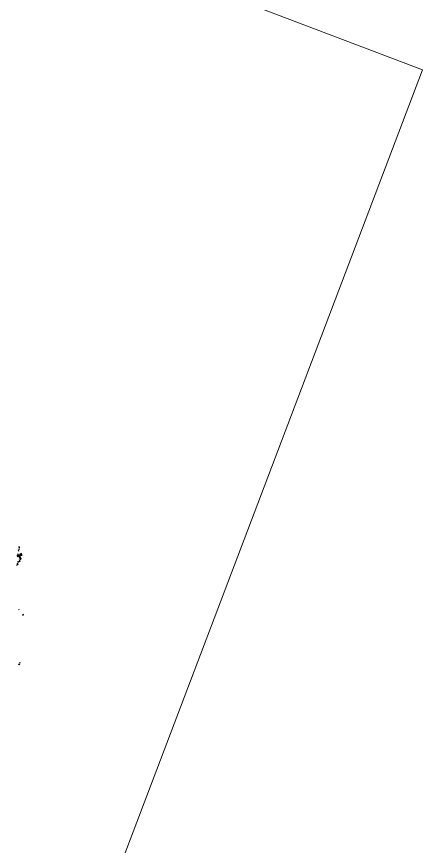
# Model space of a CAD drawing. Header units: metres. Extents: x 1851427 to 1852022, y 5183007 to 5183309.
# Drawn here: x 1852002.7 to 1852022.28, y 5183036.59 to 5183076.65 of the extents above; entities that cross this region are included whole.
import ezdxf

# ---------------------------------------------------------------- set-up
doc = ezdxf.new("R2010")
doc.units = ezdxf.units.M
doc.header["$LTSCALE"] = 2.5
doc.layers.add('CADRE', color=7, linetype='CONTINUOUS', lineweight=13, true_color=0x285a87)
doc.layers.add('FEUIL', color=7, linetype='CONTINUOUS')
doc.layers.add('PRO_BAT', color=252, linetype='CONTINUOUS', lineweight=18)

# ---------------------------------------------------------------- blocks, each defined once
blk = doc.blocks.new('00_prunus')
at = {"layer": 'FEUIL', "color": 62, "linetype": 'Continuous'}
for p, q in [((-2.246, 6.67), (-2.211, 6.7)), ((-2.363, 6.416), (-2.246, 6.533)), ((-2.363, 6.446), (-2.297, 6.517)), ((-2.348, 6.517), (-2.312, 6.568)), ((-2.348, 6.533), (-2.312, 6.568)), ((-2.333, 6.548), (-2.333, 6.533)), ((-2.333, 6.517), (-2.297, 6.548)), ((-2.312, 6.482), (-2.297, 6.533)), ((-2.282, 6.467), (-2.261, 6.497)), ((-2.282, 6.467), (-2.246, 6.497)), ((-2.246, 6.634), (-2.231, 6.649)), ((-2.246, 6.599), (-2.231, 6.619)), ((-2.363, 6.38), (-2.333, 6.416)), ((-2.348, 6.365), (-2.333, 6.38)), ((-2.348, 6.294), (-2.312, 6.329)), ((-2.333, 6.345), (-2.312, 6.365)), ((-2.333, 6.279), (-2.312, 6.294)), ((-2.739, 5.329), (-2.719, 5.344)), ((-2.871, 5.263), (-2.856, 5.278)), ((-2.856, 5.242), (-2.856, 5.263)), ((-3.196, 4.191), (-3.176, 4.211)), ((-3.196, 4.155), (-3.176, 4.175)), ((-3.176, 4.155), (-3.176, 4.175))]:
    blk.add_line(p, q, dxfattribs=at)

msp = doc.modelspace()

# ---------------------------------------------------------------- linework, layer by layer
at = {"layer": 'CADRE'}
msp.add_lwpolyline([(1851952.985, 5183100.39), (1852022.283, 5183074.08), (1851996.993, 5183007.469), (1851927.695, 5183033.779)], close=True, dxfattribs=at)

# ---------------------------------------------------------------- block references
at = {"layer": 'PRO_BAT', "xscale": -2.100000000007398, "yscale": 2.099999999994905, "zscale": 2.1, "rotation": 339.22055588187}
msp.add_blockref('00_prunus', (1851993.486, 5183039.569), dxfattribs=at)

doc.saveas('drawing.dxf')
